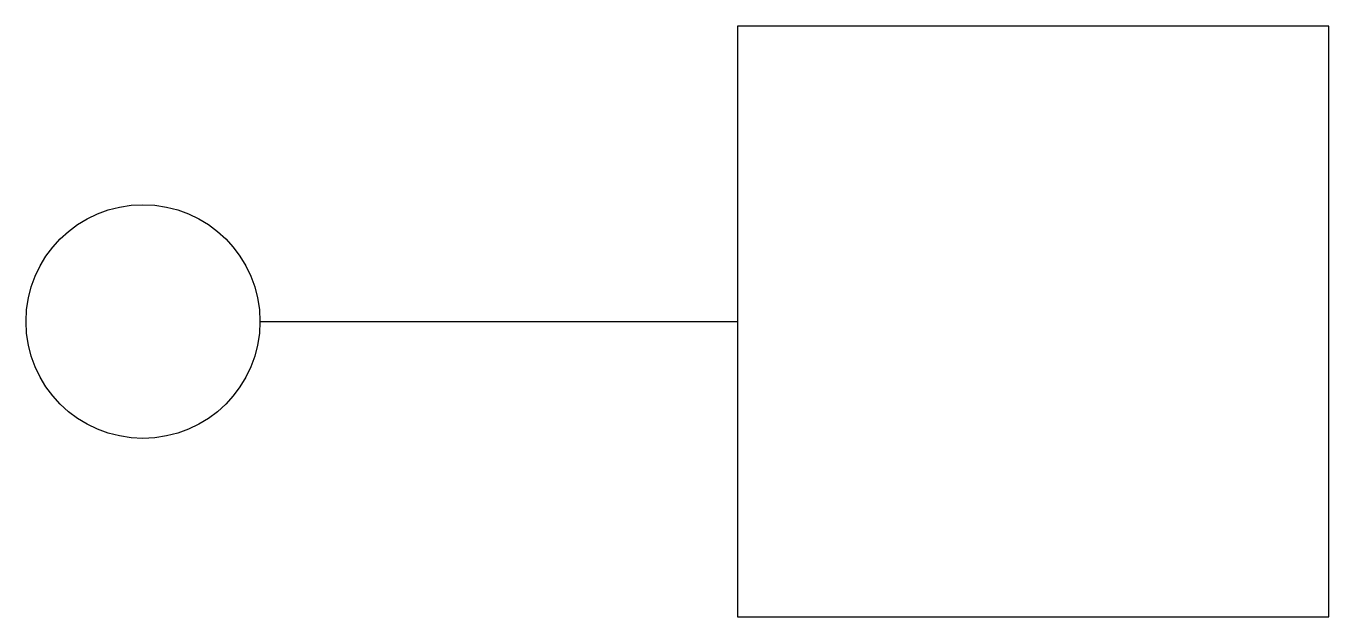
# Model space of a CAD drawing. Extents: x 19888.985 to 19889.15, y 19536.747 to 19536.822.
import ezdxf

# ---------------------------------------------------------------- set-up
doc = ezdxf.new("R2010")
doc.units = 0
doc.header["$LTSCALE"] = 96
doc.header["$MEASUREMENT"] = 0
doc.layers.get('0').update_dxf_attribs({"linetype": 'CONTINUOUS'})

msp = doc.modelspace()

# ---------------------------------------------------------------- linework, layer by layer
msp.add_line((19889.01491, 19536.78442), (19889.07545, 19536.78442))
msp.add_lwpolyline([(19889.07545, 19536.82192), (19889.07545, 19536.74692), (19889.15045, 19536.74692), (19889.15045, 19536.82192)], close=True)
msp.add_circle((19889.00008, 19536.78442), 0.01483)

doc.saveas('drawing.dxf')
